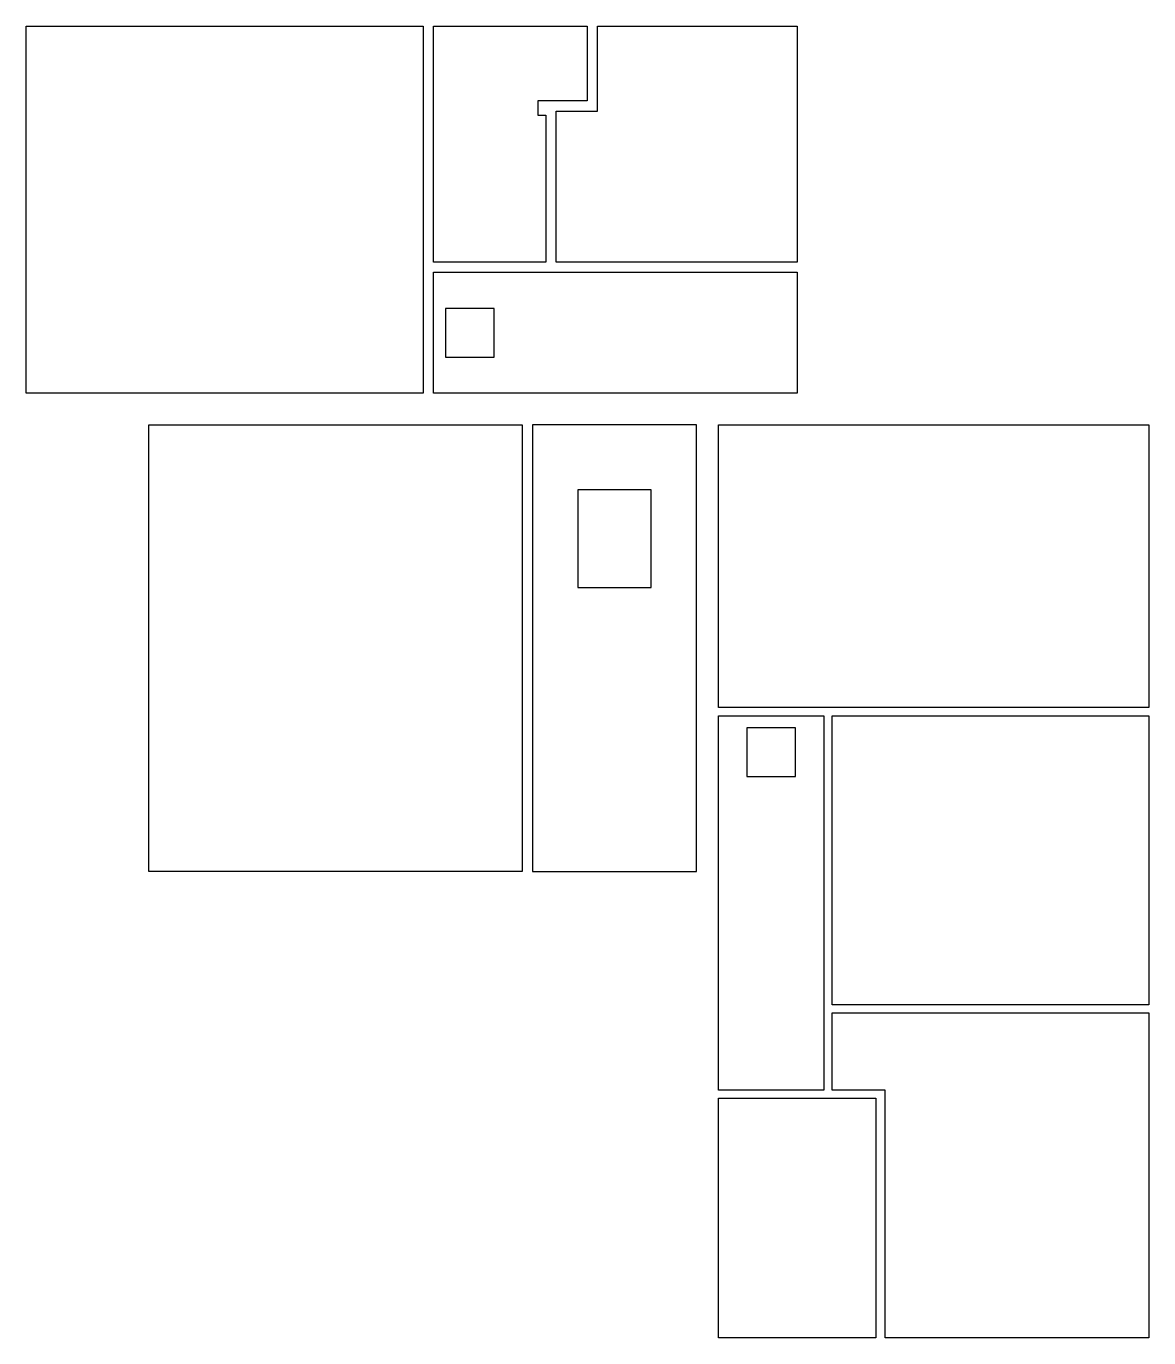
# Model space of a CAD drawing. Header units: millimetres. Extents: x 0.7 to 14.5, y 0.2 to 16.4.
import ezdxf

# ---------------------------------------------------------------- set-up
doc = ezdxf.new("R2010")
doc.units = ezdxf.units.MM
doc.layers.add('AREE LEONARDO', color=7, linetype='Continuous')

msp = doc.modelspace()

# ---------------------------------------------------------------- linework, layer by layer
at = {"layer": 'AREE LEONARDO', "color": 5}
for points in [[(0.661, 16.388), (5.551, 16.388), (5.551, 11.868), (0.661, 11.868)], [(5.676, 13.358), (10.156, 13.358), (10.156, 11.868), (5.676, 11.868)], [(2.171, 11.478), (6.771, 11.478), (6.771, 5.978), (2.171, 5.978)], [(8.916, 11.478), (6.896, 11.478), (6.896, 5.978), (8.916, 5.978)], [(9.186, 11.478), (14.486, 11.478), (14.486, 7.998), (9.186, 7.998)], [(9.186, 7.898), (10.486, 7.898), (10.486, 3.288), (9.186, 3.288)], [(10.586, 7.898), (14.486, 7.898), (14.486, 4.338), (10.586, 4.338)], [(10.586, 4.238), (14.486, 4.238), (14.486, 0.238), (11.241, 0.238), (11.241, 3.288), (10.586, 3.288)]]:
    msp.add_lwpolyline(points, close=True, dxfattribs=at)
at = {"layer": 'AREE LEONARDO', "color": 3}
for points in [[(5.676, 13.483), (5.676, 16.388), (7.571, 16.388), (7.571, 15.468), (6.961, 15.468), (6.961, 15.293), (7.061, 15.293), (7.061, 13.483)], [(7.696, 16.388), (10.156, 16.388), (10.156, 13.483), (7.186, 13.483), (7.186, 15.343), (7.696, 15.343)], [(9.186, 3.188), (11.126, 3.188), (11.126, 0.238), (9.186, 0.238)]]:
    msp.add_lwpolyline(points, close=True, dxfattribs=at)
at = {"layer": 'AREE LEONARDO', "color": 1}
for points in [[(5.826, 12.313), (6.426, 12.313), (6.426, 12.913), (5.826, 12.913)], [(9.536, 7.148), (10.136, 7.148), (10.136, 7.748), (9.536, 7.748)]]:
    msp.add_lwpolyline(points, close=True, dxfattribs=at)
at = {"layer": 'AREE LEONARDO', "color": 2}
msp.add_lwpolyline([(7.456, 9.478), (8.356, 9.478), (8.356, 10.678), (7.456, 10.678)], close=True, dxfattribs=at)

doc.saveas('drawing.dxf')
